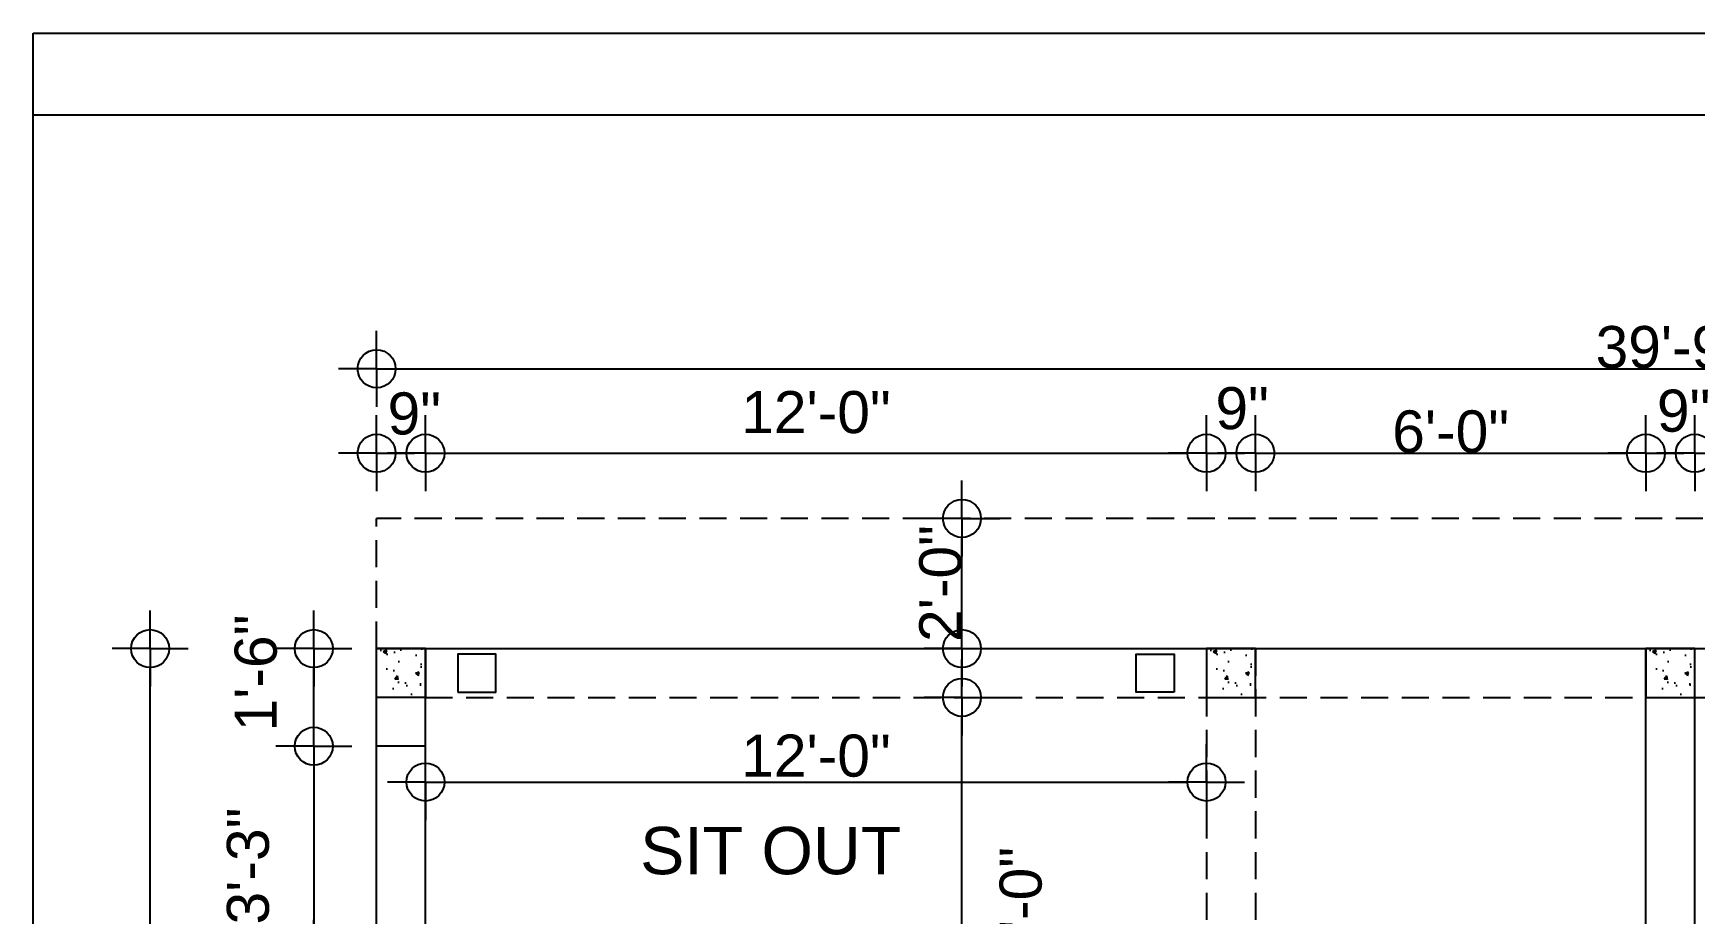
# Model space of a CAD drawing. Header units: inches. Extents: x 171009 to 352533, y -79956 to -38287.
# Drawn here: x 173236.7 to 173543, y -39820.2 to -39657.9 of the extents above; entities that cross this region are included whole.
import ezdxf

# ---------------------------------------------------------------- set-up
doc = ezdxf.new("R2010")
doc.units = ezdxf.units.IN
doc.header["$LTSCALE"] = 20
doc.header["$MEASUREMENT"] = 0
doc.header["$PDMODE"] = 34
doc.header["$PDSIZE"] = 5
doc.linetypes.add('HIDDEN', pattern=[0.375, 0.25, -0.125])
doc.linetypes.add('HIDDEN2', pattern=[0.1875, 0.125, -0.0625])
doc.layers.get('0').update_dxf_attribs({"linetype": 'CONTINUOUS'})
doc.layers.get('Defpoints').update_dxf_attribs({"linetype": 'CONTINUOUS'})
for name, color, linetype in [('AREA', 3, 'CONTINUOUS'), ('border', 230, 'CONTINUOUS'), ('COLUMN', 31, 'CONTINUOUS'), ('DIMLINE', 254, 'CONTINUOUS'), ('HATCH', 8, 'CONTINUOUS'), ('text', 2, 'CONTINUOUS'), ('wall', 13, 'CONTINUOUS')]:
    doc.layers.add(name, color=color, linetype=linetype)
doc.styles.add('style5', font='arial_B.ttf')
doc.styles.add('TEXTM', font='arial_B.ttf')
doc.dimstyles.new('ARCH_96_0', dxfattribs={"dimtxt": 7.75, "dimasz": 3.5, "dimexe": 0.25, "dimexo": 0, "dimgap": 0, "dimtad": 1, "dimzin": 15, "dimdsep": 46, "dimlunit": 4, "dimtxsty": 'TEXTM', "dimblk": 'BLK', "dimcen": 0, "dimdle": 0.09375, "dimse1": 1, "dimse2": 1, "dimclrd": 256, "dimclrt": 3, "dimadec": 0, "dimazin": 0, "dimtfac": 1, "dimtix": 1, "dimtmove": 2, "dimatfit": 3, "dimldrblk": 'BLK', "dimfxl": 0.25, "dimtvp": 1.4625, "dimtolj": 1, "dimtzin": 15, "dimlwd": -1, "dimarcsym": 0})

# ---------------------------------------------------------------- blocks, each defined once
blk = doc.blocks.new('BLK')
for q in [(0, 2), (-2, 0), (0, -2), (2, 0)]:
    blk.add_line((0, 0), q)
blk.add_circle((0, 0), 1)
blk = doc.blocks.new('*D51')
at = {"layer": 'Defpoints', "color": 0, "transparency": 16777216}
for p in [(173453.02, -39735.34), (173309.02, -39775.86), (173453.02, -39775.86)]:
    blk.add_point(p, dxfattribs=at)
at = {"layer": 'DIMLINE', "transparency": 16777216}
blk.add_line((173312.52, -39735.34), (173449.52, -39735.34), dxfattribs=at)
at = {"layer": 'DIMLINE', "transparency": 16777216, "xscale": 3.5, "yscale": 3.5, "zscale": 3.5, "rotation": 180}
blk.add_blockref('BLK', (173309.02, -39735.34), dxfattribs=at)
at = {"layer": 'DIMLINE', "transparency": 16777216, "xscale": 3.5, "yscale": 3.5, "zscale": 3.5}
blk.add_blockref('BLK', (173453.02, -39735.34), dxfattribs=at)
at = {"layer": 'DIMLINE', "color": 3, "transparency": 16777216, "insert": (173381.02, -39727.82), "char_height": 7.75, "attachment_point": 5, "style": 'TEXTM'}
blk.add_mtext('\\A1;12\'-0"', dxfattribs=at)
blk = doc.blocks.new('*D52')
at = {"layer": 'Defpoints', "color": 0, "transparency": 16777216}
for p in [(173534.02, -39735.34), (173462.02, -39775.86), (173534.02, -39775.86)]:
    blk.add_point(p, dxfattribs=at)
at = {"layer": 'DIMLINE', "transparency": 16777216}
blk.add_line((173465.52, -39735.34), (173530.52, -39735.34), dxfattribs=at)
at = {"layer": 'DIMLINE', "transparency": 16777216, "xscale": 3.5, "yscale": 3.5, "zscale": 3.5, "rotation": 180}
blk.add_blockref('BLK', (173462.02, -39735.34), dxfattribs=at)
at = {"layer": 'DIMLINE', "transparency": 16777216, "xscale": 3.5, "yscale": 3.5, "zscale": 3.5}
blk.add_blockref('BLK', (173534.02, -39735.34), dxfattribs=at)
at = {"layer": 'DIMLINE', "color": 3, "transparency": 16777216, "insert": (173498.02, -39731.38), "char_height": 7.75, "attachment_point": 5, "style": 'TEXTM'}
blk.add_mtext('\\A1;6\'-0"', dxfattribs=at)
blk = doc.blocks.new('*D53')
at = {"layer": 'Defpoints', "color": 0, "transparency": 16777216}
for p in [(173615.02, -39735.34), (173543.02, -39775.86), (173615.02, -39775.86)]:
    blk.add_point(p, dxfattribs=at)
at = {"layer": 'DIMLINE', "transparency": 16777216}
blk.add_line((173546.52, -39735.34), (173611.52, -39735.34), dxfattribs=at)
at = {"layer": 'DIMLINE', "transparency": 16777216, "xscale": 3.5, "yscale": 3.5, "zscale": 3.5, "rotation": 180}
blk.add_blockref('BLK', (173543.02, -39735.34), dxfattribs=at)
at = {"layer": 'DIMLINE', "transparency": 16777216, "xscale": 3.5, "yscale": 3.5, "zscale": 3.5}
blk.add_blockref('BLK', (173615.02, -39735.34), dxfattribs=at)
at = {"layer": 'DIMLINE', "color": 3, "transparency": 16777216, "insert": (173579.02, -39731.38), "char_height": 7.75, "attachment_point": 5, "style": 'TEXTM'}
blk.add_mtext('\\A1;6\'-0"', dxfattribs=at)
blk = doc.blocks.new('*D57')
at = {"layer": 'Defpoints', "color": 0, "transparency": 16777216}
for p in [(173258.27, -39771.36), (173299.13, -39771.36), (173456.63, -40185.36)]:
    blk.add_point(p, dxfattribs=at)
at = {"layer": 'DIMLINE', "transparency": 16777216}
blk.add_line((173258.27, -40181.86), (173258.27, -39774.86), dxfattribs=at)
at = {"layer": 'DIMLINE', "transparency": 16777216, "xscale": 3.5, "yscale": 3.5, "zscale": 3.5}
for p, rotation in [((173258.27, -39771.36), 90), ((173258.27, -40185.36), 270)]:
    blk.add_blockref('BLK', p, dxfattribs=dict(at, rotation=rotation))
at = {"layer": 'DIMLINE', "color": 3, "transparency": 16777216, "insert": (173254.31, -39978.36), "char_height": 7.75, "attachment_point": 5, "rotation": 90, "style": 'TEXTM'}
blk.add_mtext('\\A1;34\'-6"', dxfattribs=at)
blk = doc.blocks.new('*D92')
at = {"layer": 'Defpoints', "color": 0, "transparency": 16777216}
for p in [(173309.02, -39780.36), (173407.93, -39780.36), (173321.02, -39876.36)]:
    blk.add_point(p, dxfattribs=at)
at = {"layer": 'DIMLINE', "transparency": 16777216}
blk.add_line((173407.93, -39872.86), (173407.93, -39783.86), dxfattribs=at)
at = {"layer": 'DIMLINE', "transparency": 16777216, "xscale": 3.5, "yscale": 3.5, "zscale": 3.5}
for p, rotation in [((173407.93, -39780.36), 90), ((173407.93, -39876.36), 270)]:
    blk.add_blockref('BLK', p, dxfattribs=dict(at, rotation=rotation))
at = {"layer": 'DIMLINE', "color": 3, "transparency": 16777216, "insert": (173418.79, -39818.69), "char_height": 7.75, "attachment_point": 5, "rotation": 90, "style": 'TEXTM'}
blk.add_mtext('\\A1;8\'-0"', dxfattribs=at)
blk = doc.blocks.new('*D93')
at = {"layer": 'Defpoints', "color": 0, "transparency": 16777216}
for p in [(173300.02, -39735.34), (173300.02, -39775.86), (173309.02, -39775.86)]:
    blk.add_point(p, dxfattribs=at)
at = {"layer": 'DIMLINE', "transparency": 16777216}
blk.add_line((173305.52, -39735.34), (173303.52, -39735.34), dxfattribs=at)
at = {"layer": 'DIMLINE', "transparency": 16777216, "xscale": 3.5, "yscale": 3.5, "zscale": 3.5, "rotation": 180}
blk.add_blockref('BLK', (173300.02, -39735.34), dxfattribs=at)
at = {"layer": 'DIMLINE', "transparency": 16777216, "xscale": 3.5, "yscale": 3.5, "zscale": 3.5}
blk.add_blockref('BLK', (173309.02, -39735.34), dxfattribs=at)
at = {"layer": 'DIMLINE', "color": 3, "transparency": 16777216, "insert": (173306.97, -39728.06), "char_height": 7.75, "attachment_point": 5, "style": 'TEXTM'}
blk.add_mtext('\\A1;9"', dxfattribs=at)
blk = doc.blocks.new('*D94')
at = {"layer": 'Defpoints', "color": 0, "transparency": 16777216}
for p in [(173453.02, -39735.34), (173453.02, -39775.86), (173462.02, -39775.86)]:
    blk.add_point(p, dxfattribs=at)
at = {"layer": 'DIMLINE', "transparency": 16777216}
blk.add_line((173458.52, -39735.34), (173456.52, -39735.34), dxfattribs=at)
at = {"layer": 'DIMLINE', "transparency": 16777216, "xscale": 3.5, "yscale": 3.5, "zscale": 3.5, "rotation": 180}
blk.add_blockref('BLK', (173453.02, -39735.34), dxfattribs=at)
at = {"layer": 'DIMLINE', "transparency": 16777216, "xscale": 3.5, "yscale": 3.5, "zscale": 3.5}
blk.add_blockref('BLK', (173462.02, -39735.34), dxfattribs=at)
at = {"layer": 'DIMLINE', "color": 3, "transparency": 16777216, "insert": (173459.58, -39727.09), "char_height": 7.75, "attachment_point": 5, "style": 'TEXTM'}
blk.add_mtext('\\A1;9"', dxfattribs=at)
blk = doc.blocks.new('*D95')
at = {"layer": 'Defpoints', "color": 0, "transparency": 16777216}
for p in [(173534.02, -39735.34), (173534.02, -39775.86), (173543.02, -39775.86)]:
    blk.add_point(p, dxfattribs=at)
at = {"layer": 'DIMLINE', "transparency": 16777216}
blk.add_line((173539.52, -39735.34), (173537.52, -39735.34), dxfattribs=at)
at = {"layer": 'DIMLINE', "transparency": 16777216, "xscale": 3.5, "yscale": 3.5, "zscale": 3.5, "rotation": 180}
blk.add_blockref('BLK', (173534.02, -39735.34), dxfattribs=at)
at = {"layer": 'DIMLINE', "transparency": 16777216, "xscale": 3.5, "yscale": 3.5, "zscale": 3.5}
blk.add_blockref('BLK', (173543.02, -39735.34), dxfattribs=at)
at = {"layer": 'DIMLINE', "color": 3, "transparency": 16777216, "insert": (173540.97, -39727.55), "char_height": 7.75, "attachment_point": 5, "style": 'TEXTM'}
blk.add_mtext('\\A1;9"', dxfattribs=at)
blk = doc.blocks.new('*D98')
at = {"layer": 'Defpoints', "color": 0, "transparency": 16777216}
for p in [(173288.44, -39771.36), (173304.52, -39771.36), (173304.52, -39789.36)]:
    blk.add_point(p, dxfattribs=at)
at = {"layer": 'DIMLINE', "transparency": 16777216}
blk.add_line((173288.44, -39785.86), (173288.44, -39774.86), dxfattribs=at)
at = {"layer": 'DIMLINE', "transparency": 16777216, "xscale": 3.5, "yscale": 3.5, "zscale": 3.5}
for p, rotation in [((173288.44, -39771.36), 90), ((173288.44, -39789.36), 270)]:
    blk.add_blockref('BLK', p, dxfattribs=dict(at, rotation=rotation))
at = {"layer": 'DIMLINE', "color": 3, "transparency": 16777216, "insert": (173277.78, -39775.86), "char_height": 7.75, "attachment_point": 5, "rotation": 90, "style": 'TEXTM'}
blk.add_mtext('\\A1;1\'-6"', dxfattribs=at)
blk = doc.blocks.new('*D99')
at = {"layer": 'Defpoints', "color": 0, "transparency": 16777216}
for p in [(173300.02, -39789.36), (173288.44, -39828.36), (173300.02, -39828.36)]:
    blk.add_point(p, dxfattribs=at)
at = {"layer": 'DIMLINE', "transparency": 16777216}
blk.add_line((173288.44, -39792.86), (173288.44, -39824.86), dxfattribs=at)
at = {"layer": 'DIMLINE', "transparency": 16777216, "xscale": 3.5, "yscale": 3.5, "zscale": 3.5}
for p, rotation in [((173288.44, -39789.36), 90), ((173288.44, -39828.36), 270)]:
    blk.add_blockref('BLK', p, dxfattribs=dict(at, rotation=rotation))
at = {"layer": 'DIMLINE', "color": 3, "transparency": 16777216, "insert": (173276.34, -39811.44), "char_height": 7.75, "attachment_point": 5, "rotation": 90, "style": 'TEXTM'}
blk.add_mtext('\\A1;3\'-3"', dxfattribs=at)
blk = doc.blocks.new('*D110')
at = {"layer": 'Defpoints', "color": 0, "transparency": 16777216}
for p in [(173309.02, -39795.96), (173453.02, -39795.96), (173453.02, -39795.96)]:
    blk.add_point(p, dxfattribs=at)
at = {"layer": 'DIMLINE', "transparency": 16777216}
blk.add_line((173312.52, -39795.96), (173449.52, -39795.96), dxfattribs=at)
at = {"layer": 'DIMLINE', "transparency": 16777216, "xscale": 3.5, "yscale": 3.5, "zscale": 3.5, "rotation": 180}
blk.add_blockref('BLK', (173309.02, -39795.96), dxfattribs=at)
at = {"layer": 'DIMLINE', "transparency": 16777216, "xscale": 3.5, "yscale": 3.5, "zscale": 3.5}
blk.add_blockref('BLK', (173453.02, -39795.96), dxfattribs=at)
at = {"layer": 'DIMLINE', "color": 3, "transparency": 16777216, "insert": (173381.02, -39791.14), "char_height": 7.75, "attachment_point": 5, "style": 'TEXTM'}
blk.add_mtext('\\A1;12\'-0"', dxfattribs=at)
blk = doc.blocks.new('*D115')
at = {"layer": 'Defpoints', "color": 0, "transparency": 16777216}
for p in [(173407.93, -39747.36), (173407.93, -39747.36), (173407.93, -39771.36)]:
    blk.add_point(p, dxfattribs=at)
at = {"layer": 'DIMLINE', "transparency": 16777216}
blk.add_line((173407.93, -39767.86), (173407.93, -39750.86), dxfattribs=at)
at = {"layer": 'DIMLINE', "transparency": 16777216, "xscale": 3.5, "yscale": 3.5, "zscale": 3.5}
for p, rotation in [((173407.93, -39747.36), 90), ((173407.93, -39771.36), 270)]:
    blk.add_blockref('BLK', p, dxfattribs=dict(at, rotation=rotation))
at = {"layer": 'DIMLINE', "color": 3, "transparency": 16777216, "insert": (173403.98, -39759.36), "char_height": 7.75, "attachment_point": 5, "rotation": 90, "style": 'TEXTM'}
blk.add_mtext('\\A1;2\'-0"', dxfattribs=at)
blk = doc.blocks.new('*D158')
at = {"layer": 'Defpoints', "color": 0, "transparency": 16777216}
for p in [(173777.02, -39719.78), (173300.02, -39747.36), (173777.02, -39747.36)]:
    blk.add_point(p, dxfattribs=at)
at = {"layer": 'DIMLINE', "transparency": 16777216}
blk.add_line((173303.52, -39719.78), (173773.52, -39719.78), dxfattribs=at)
at = {"layer": 'DIMLINE', "transparency": 16777216, "xscale": 3.5, "yscale": 3.5, "zscale": 3.5, "rotation": 180}
blk.add_blockref('BLK', (173300.02, -39719.78), dxfattribs=at)
at = {"layer": 'DIMLINE', "transparency": 16777216, "xscale": 3.5, "yscale": 3.5, "zscale": 3.5}
blk.add_blockref('BLK', (173777.02, -39719.78), dxfattribs=at)
at = {"layer": 'DIMLINE', "color": 3, "transparency": 16777216, "insert": (173538.52, -39715.82), "char_height": 7.75, "attachment_point": 5, "style": 'TEXTM'}
blk.add_mtext('\\A1;39\'-9"', dxfattribs=at)

msp = doc.modelspace()

# ---------------------------------------------------------------- hatches: boundary and pattern name
at = {"layer": 'HATCH'}
h = msp.add_hatch(dxfattribs=at)
h.set_pattern_fill('AR-CONC', color=8, style=0)
h.set_pattern_definition([(50, (-185.04, -2078.8296), (7.17260183, -0.62752135), [0.75, -8.25]), (355, (-185.04, -2078.8296), (-1.38751334, 7.52192134), [0.6, -6.6]), (100.4514, (-184.442, -2078.882), (5.78509382, 6.89439542), [0.6374019, -7.01142112]), (46.1842, (-185.04, -2076.83), (10.6724105, -1.65519014), [1.125, -12.375]), (96.6356, (-184.15, -2076.968), (9.34662706, 9.7411787), [0.9561029, -10.51713]), (351.1842, (-185.04, -2076.83), (9.34661945, 9.741186), [0.9, -9.9]), (21, (-184.04, -2077.3296), (5.96907052, -4.0261889), [0.75, -8.25]), (326, (-184.04, -2077.3296), (2.43315332, 7.25150045), [0.6, -6.6]), (71.4514, (-183.5424, -2077.665), (8.40222629, 3.22530497), [0.6374019, -7.01142112]), (37.5, (-185.0398, -2078.8296), (0.121598553, 3.32893854), [0, -6.52, 0, -6.7, 0, -6.625]), (7.5, (-185.04, -2078.8296), (2.630695374, 3.94411712), [0, -3.82, 0, -6.37, 0, -2.525]), (327.5, (-187.2698, -2078.8296), (5.33822436, -0.225548717), [0, -2.5, 0, -7.8, 0, -10.35]), (317.5, (-188.27, -2078.8296), (5.83186169, 1.00104982), [0, -3.25, 0, -5.18, 0, -7.35])])
h.paths.add_polyline_path([(173309.018, -39771.358), (173300.018, -39771.358), (173300.018, -39780.358), (173309.018, -39780.358)])
h = msp.add_hatch(dxfattribs=at)
h.set_pattern_fill('AR-CONC', color=8, style=0)
h.set_pattern_definition([(50, (-32.04, -2078.8296), (7.17260183, -0.62752135), [0.75, -8.25]), (355, (-32.04, -2078.8296), (-1.38751334, 7.52192134), [0.6, -6.6]), (100.4514, (-31.442, -2078.882), (5.78509382, 6.89439542), [0.6374019, -7.01142112]), (46.1842, (-32.04, -2076.83), (10.6724105, -1.65519014), [1.125, -12.375]), (96.6356, (-31.15, -2076.968), (9.34662706, 9.7411787), [0.9561029, -10.51713]), (351.1842, (-32.04, -2076.83), (9.34661945, 9.741186), [0.9, -9.9]), (21, (-31.04, -2077.3296), (5.96907052, -4.0261889), [0.75, -8.25]), (326, (-31.04, -2077.3296), (2.43315332, 7.25150045), [0.6, -6.6]), (71.4514, (-30.5424, -2077.665), (8.40222629, 3.22530497), [0.6374019, -7.01142112]), (37.5, (-32.0398, -2078.8296), (0.121598553, 3.32893854), [0, -6.52, 0, -6.7, 0, -6.625]), (7.5, (-32.04, -2078.8296), (2.630695374, 3.94411712), [0, -3.82, 0, -6.37, 0, -2.525]), (327.5, (-34.2698, -2078.8296), (5.33822436, -0.225548717), [0, -2.5, 0, -7.8, 0, -10.35]), (317.5, (-35.27, -2078.8296), (5.83186169, 1.00104982), [0, -3.25, 0, -5.18, 0, -7.35])])
h.paths.add_polyline_path([(173462.018, -39771.358), (173453.018, -39771.358), (173453.018, -39780.358), (173462.018, -39780.358)])
h = msp.add_hatch(dxfattribs=at)
h.set_pattern_fill('AR-CONC', color=8, style=0)
h.set_pattern_definition([(50, (48.9617, -2078.8296), (7.17260183, -0.62752135), [0.75, -8.25]), (355, (48.962, -2078.8296), (-1.38751334, 7.52192134), [0.6, -6.6]), (100.4514, (49.5594, -2078.882), (5.78509382, 6.89439542), [0.6374019, -7.01142112]), (46.1842, (48.962, -2076.83), (10.6724105, -1.65519014), [1.125, -12.375]), (96.6356, (49.851, -2076.968), (9.34662706, 9.7411787), [0.9561029, -10.51713]), (351.1842, (48.962, -2076.83), (9.34661945, 9.741186), [0.9, -9.9]), (21, (49.9617, -2077.3296), (5.96907052, -4.0261889), [0.75, -8.25]), (326, (49.962, -2077.3296), (2.43315332, 7.25150045), [0.6, -6.6]), (71.4514, (50.459, -2077.665), (8.40222629, 3.22530497), [0.6374019, -7.01142112]), (37.5, (48.9617, -2078.8296), (0.121598553, 3.32893854), [0, -6.52, 0, -6.7, 0, -6.625]), (7.5, (48.9617, -2078.8296), (2.630695374, 3.94411712), [0, -3.82, 0, -6.37, 0, -2.525]), (327.5, (46.7317, -2078.8296), (5.33822436, -0.225548717), [0, -2.5, 0, -7.8, 0, -10.35]), (317.5, (45.7317, -2078.8296), (5.83186169, 1.00104982), [0, -3.25, 0, -5.18, 0, -7.35])])
h.paths.add_polyline_path([(173543.019, -39771.358), (173534.019, -39771.358), (173534.019, -39780.358), (173543.019, -39780.358)])

# ---------------------------------------------------------------- linework, layer by layer
at = {"linetype": 'HIDDEN'}
for p in [(173777.018, -39747.358), (173300.018, -39771.358)]:
    msp.add_line(p, (173300.018, -39747.358), dxfattribs=at)
at = {"linetype": 'HIDDEN2', "ltscale": 2}
for p, q in [((173453.018, -39771.358), (173453.018, -39876.358)), ((173462.018, -39771.358), (173462.018, -39876.358)), ((173309.018, -39780.358), (173534.018, -39780.358)), ((173543.018, -39780.358), (173768.018, -39780.358))]:
    msp.add_line(p, q, dxfattribs=at)
at = {"color": 3}
msp.add_lwpolyline([(173236.719, -39657.916), (174863.333, -39657.916), (174863.333, -40437.786), (173236.719, -40437.786)], close=True, dxfattribs=at)
at = {"lineweight": -2}
for points in [[(173314.995, -39779.377), (173321.995, -39779.377), (173321.995, -39772.377), (173314.995, -39772.377)], [(173447.041, -39779.377), (173440.041, -39779.377), (173440.041, -39772.377), (173447.041, -39772.377)]]:
    msp.add_lwpolyline(points, close=True, dxfattribs=at)
at = {"layer": 'AREA'}
msp.add_lwpolyline([(173300.018, -39771.358), (173777.018, -39771.358), (173777.019, -40116.358), (173639.518, -40116.358), (173639.518, -40185.358), (173582.518, -40185.358), (173582.518, -40303.358), (173494.518, -40303.358), (173494.518, -40185.358), (173437.518, -40185.358), (173437.518, -40116.358), (173300.016, -40116.358), (173300.016, -39771.358)], dxfattribs=at)
at = {"layer": 'border', "ltscale": 5}
msp.add_line((173236.719, -39672.972), (174863.333, -39672.972), dxfattribs=at)
at = {"layer": 'COLUMN'}
for points in [[(173309.018, -39780.358), (173300.018, -39780.358), (173300.018, -39771.358), (173309.018, -39771.358)], [(173453.018, -39780.358), (173462.018, -39780.358), (173462.018, -39771.358), (173453.018, -39771.358)], [(173534.019, -39780.358), (173543.019, -39780.358), (173543.019, -39771.358), (173534.019, -39771.358)]]:
    msp.add_lwpolyline(points, close=True, dxfattribs=at)
at = {"layer": 'wall'}
for p, q in [((173300.018, -40116.358), (173300.018, -39771.358)), ((173300.018, -39780.358), (173300.018, -39771.358)), ((173309.018, -39771.358), (173300.018, -39771.358)), ((173309.018, -39876.358), (173309.018, -39771.358)), ((173309.018, -39780.358), (173309.018, -39771.358)), ((173534.018, -39876.358), (173534.018, -39771.358)), ((173534.018, -39771.358), (173543.018, -39771.358)), ((173543.018, -39876.358), (173543.018, -39771.358)), ((173534.018, -39780.358), (173543.018, -39780.358)), ((173309.018, -39789.358), (173300.018, -39789.358))]:
    msp.add_line(p, q, dxfattribs=at)
at = {"layer": 'wall', "color": 7}
for p, q in [((173309.018, -39771.358), (173534.018, -39771.358)), ((173543.018, -39771.358), (173768.018, -39771.358))]:
    msp.add_line(p, q, dxfattribs=at)

# ---------------------------------------------------------------- texts
at = {"layer": 'text', "style": 'style5'}
msp.add_text('SIT OUT', height=8.7331, dxfattribs=at).set_placement((173348.604, -39812.96))

# ---------------------------------------------------------------- dimensions: what is measured, and where the dimension line sits
at = {"layer": 'DIMLINE'}
for base, p1, p2, picture, middle in [((173777.018, -39719.781), (173300.018, -39747.358), (173777.018, -39747.358), '*D158', (173538.518, -39715.821)), ((173534.018, -39735.337), (173462.018, -39775.858), (173534.018, -39775.859), '*D52', (173498.018, -39731.38)), ((173615.018, -39735.337), (173543.018, -39775.858), (173615.018, -39775.858), '*D53', (173579.018, -39731.38))]:
    dim = msp.add_linear_dim(base=base, p1=p1, p2=p2, dimstyle='ARCH_96_0', override={"dimfxl": 0.18}, dxfattribs=at)
    dim.commit()
    dim.dimension.update_dxf_attribs({"geometry": picture, "text_midpoint": middle})
for base, p1, p2, picture, middle in [((173300.018, -39735.337), (173309.018, -39775.858), (173300.018, -39775.858), '*D93', (173306.967, -39728.061)), ((173453.018, -39735.337), (173309.018, -39775.858), (173453.018, -39775.858), '*D51', (173381.018, -39727.82)), ((173453.018, -39735.337), (173462.018, -39775.858), (173453.018, -39775.858), '*D94', (173459.582, -39727.088)), ((173534.019, -39735.337), (173543.018, -39775.858), (173534.019, -39775.858), '*D95', (173540.97, -39727.552))]:
    dim = msp.add_linear_dim(base=base, p1=p1, p2=p2, dimstyle='ARCH_96_0', override={"dimfxl": 0.18}, dxfattribs=at)
    dim.commit()
    dim.dimension.update_dxf_attribs({"geometry": picture, "text_midpoint": middle, "dimtype": 160})
for base, p1, p2, picture, middle in [((173407.933, -39747.358), (173407.933, -39771.358), (173407.933, -39747.358), '*D115', (173403.976, -39759.358)), ((173258.271, -39771.358), (173456.63, -40185.358), (173299.131, -39771.358), '*D57', (173254.312, -39978.358))]:
    dim = msp.add_linear_dim(base=base, p1=p1, p2=p2, angle=90, dimstyle='ARCH_96_0', override={"dimfxl": 0.18}, dxfattribs=at)
    dim.commit()
    dim.dimension.update_dxf_attribs({"geometry": picture, "text_midpoint": middle})
for base, p1, p2, angle, picture, middle, dimtype in [((173288.443, -39771.358), (173304.518, -39789.358), (173304.518, -39771.358), 90, '*D98', (173277.784, -39775.858), 160), ((173407.933, -39780.358), (173321.018, -39876.358), (173309.018, -39780.358), 90, '*D92', (173418.785, -39818.693), 160), ((173288.443, -39828.358), (173300.018, -39789.358), (173300.018, -39828.358), 90, '*D99', (173276.342, -39811.442), 160), ((173453.018, -39795.957), (173309.018, -39795.957), (173453.018, -39795.957), 0, '*D110', (173381.018, -39791.139), 161)]:
    dim = msp.add_linear_dim(base=base, p1=p1, p2=p2, angle=angle, dimstyle='ARCH_96_0', override={"dimfxl": 0.18}, dxfattribs=at)
    dim.commit()
    dim.dimension.update_dxf_attribs({"geometry": picture, "text_midpoint": middle, "dimtype": dimtype})

doc.saveas('drawing.dxf')
